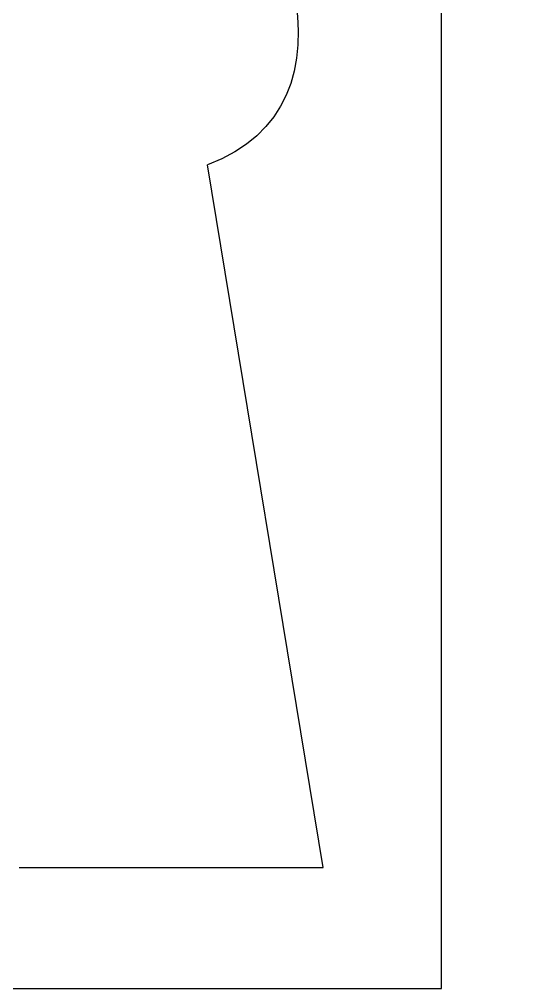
# Model space of a CAD drawing. Header units: millimetres. Extents: x -1200100 to -1199960, y -800082 to -800000.
# Drawn here: x -1200046.356 to -1200044.27, y -800029 to -800025 of the extents above; entities that cross this region are included whole.
import ezdxf

# ---------------------------------------------------------------- set-up
doc = ezdxf.new("R2010")
doc.units = ezdxf.units.MM
doc.header["$LTSCALE"] = 0.05
doc.layers.add('Drawing Contents', color=9, linetype='Continuous')
doc.layers.add('In Question', color=7, linetype='Continuous')

msp = doc.modelspace()

# ---------------------------------------------------------------- linework, layer by layer
at = {"layer": 'Drawing Contents'}
msp.add_lwpolyline([(-1200052.6133, -800029), (-1200044.6133, -800029), (-1200044.6133, -800021), (-1200052.6133, -800021)], close=True, dxfattribs=at)
at = {"layer": 'In Question', "color": 1}
msp.add_lwpolyline([(-1200046.3565, -800028.5), (-1200046.3558, -800028.5), (-1200046.3551, -800028.5), (-1200046.3544, -800028.5), (-1200046.3537, -800028.5), (-1200046.353, -800028.5), (-1200046.3523, -800028.5), (-1200046.3516, -800028.5), (-1200046.3509, -800028.5), (-1200046.3502, -800028.5), (-1200046.3495, -800028.5), (-1200046.3488, -800028.5), (-1200046.3481, -800028.5), (-1200046.3474, -800028.5), (-1200046.3467, -800028.5), (-1200046.346, -800028.5), (-1200046.3453, -800028.5), (-1200046.3446, -800028.5), (-1200046.3439, -800028.5), (-1200046.3432, -800028.5), (-1200046.3425, -800028.5), (-1200046.3418, -800028.5), (-1200046.3411, -800028.5), (-1200046.3404, -800028.5), (-1200046.3397, -800028.5), (-1200046.339, -800028.5), (-1200046.3383, -800028.5), (-1200046.3376, -800028.5), (-1200046.3369, -800028.5), (-1200046.3362, -800028.5), (-1200046.3355, -800028.5), (-1200046.3348, -800028.5), (-1200046.3341, -800028.5), (-1200046.3334, -800028.5), (-1200046.3327, -800028.5), (-1200046.332, -800028.5), (-1200046.3313, -800028.5), (-1200046.3306, -800028.5), (-1200046.3299, -800028.5), (-1200046.3292, -800028.5), (-1200046.3285, -800028.5), (-1200046.3278, -800028.5), (-1200046.3271, -800028.5), (-1200046.3264, -800028.5), (-1200046.3257, -800028.5), (-1200046.325, -800028.5), (-1200046.3243, -800028.5), (-1200046.3236, -800028.5), (-1200046.3229, -800028.5), (-1200046.3222, -800028.5), (-1200046.3215, -800028.5), (-1200046.3208, -800028.5), (-1200046.3201, -800028.5), (-1200046.3194, -800028.5), (-1200046.3187, -800028.5), (-1200046.318, -800028.5), (-1200046.3173, -800028.5), (-1200046.3166, -800028.5), (-1200046.3159, -800028.5), (-1200046.3152, -800028.5), (-1200046.3145, -800028.5), (-1200046.3138, -800028.5), (-1200046.3131, -800028.5), (-1200046.3124, -800028.5), (-1200046.3117, -800028.5), (-1200046.311, -800028.5), (-1200046.3103, -800028.5), (-1200046.3096, -800028.5), (-1200046.3089, -800028.5), (-1200046.3082, -800028.5), (-1200046.3075, -800028.5), (-1200046.3068, -800028.5), (-1200046.3061, -800028.5), (-1200046.3054, -800028.5), (-1200046.3047, -800028.5), (-1200046.304, -800028.5), (-1200046.3033, -800028.5), (-1200046.3026, -800028.5), (-1200046.3019, -800028.5), (-1200046.3012, -800028.5), (-1200046.3005, -800028.5), (-1200046.2998, -800028.5), (-1200046.2991, -800028.5), (-1200046.2984, -800028.5), (-1200046.2977, -800028.5), (-1200046.297, -800028.5), (-1200046.2963, -800028.5), (-1200046.2956, -800028.5), (-1200046.2949, -800028.5), (-1200046.2942, -800028.5), (-1200046.2935, -800028.5), (-1200046.2928, -800028.5), (-1200046.2921, -800028.5), (-1200046.2914, -800028.5), (-1200046.2907, -800028.5), (-1200046.29, -800028.5), (-1200046.2893, -800028.5), (-1200046.2886, -800028.5), (-1200046.2879, -800028.5), (-1200046.2872, -800028.5), (-1200046.2865, -800028.5), (-1200046.2858, -800028.5), (-1200046.2851, -800028.5), (-1200046.2844, -800028.5), (-1200046.2837, -800028.5), (-1200046.283, -800028.5), (-1200046.2823, -800028.5), (-1200046.2816, -800028.5), (-1200046.2809, -800028.5), (-1200046.2802, -800028.5), (-1200046.2795, -800028.5), (-1200046.2788, -800028.5), (-1200046.2781, -800028.5), (-1200046.2774, -800028.5), (-1200046.2767, -800028.5), (-1200046.276, -800028.5), (-1200046.2753, -800028.5), (-1200046.2746, -800028.5), (-1200046.2739, -800028.5), (-1200046.2732, -800028.5), (-1200046.2725, -800028.5), (-1200046.2718, -800028.5), (-1200046.2711, -800028.5), (-1200046.2704, -800028.5), (-1200046.2697, -800028.5), (-1200046.269, -800028.5), (-1200046.2683, -800028.5), (-1200046.2676, -800028.5), (-1200046.2669, -800028.5), (-1200046.2662, -800028.5), (-1200046.2655, -800028.5), (-1200046.2648, -800028.5), (-1200046.2641, -800028.5), (-1200046.2634, -800028.5), (-1200046.2627, -800028.5), (-1200046.262, -800028.5), (-1200046.2613, -800028.5), (-1200046.2606, -800028.5), (-1200046.2599, -800028.5), (-1200046.2592, -800028.5), (-1200046.2585, -800028.5), (-1200046.2578, -800028.5), (-1200046.2571, -800028.5), (-1200046.2564, -800028.5), (-1200046.2557, -800028.5), (-1200046.255, -800028.5), (-1200046.2543, -800028.5), (-1200046.2536, -800028.5), (-1200046.2529, -800028.5), (-1200046.2522, -800028.5), (-1200046.2515, -800028.5), (-1200046.2508, -800028.5), (-1200046.2501, -800028.5), (-1200046.2494, -800028.5), (-1200046.2487, -800028.5), (-1200046.248, -800028.5), (-1200046.2473, -800028.5), (-1200046.2466, -800028.5), (-1200046.2459, -800028.5), (-1200046.2452, -800028.5), (-1200046.2445, -800028.5), (-1200046.2438, -800028.5), (-1200046.2431, -800028.5), (-1200046.2424, -800028.5), (-1200046.2417, -800028.5), (-1200046.241, -800028.5), (-1200046.2403, -800028.5), (-1200046.2396, -800028.5), (-1200046.2389, -800028.5), (-1200046.2382, -800028.5), (-1200046.2375, -800028.5), (-1200046.2368, -800028.5), (-1200046.2361, -800028.5), (-1200046.2354, -800028.5), (-1200046.2347, -800028.5), (-1200046.234, -800028.5), (-1200046.2333, -800028.5), (-1200046.2326, -800028.5), (-1200046.2319, -800028.5), (-1200046.2312, -800028.5), (-1200046.2305, -800028.5), (-1200046.2298, -800028.5), (-1200046.2291, -800028.5), (-1200046.2284, -800028.5), (-1200046.2277, -800028.5), (-1200046.227, -800028.5), (-1200046.2263, -800028.5), (-1200046.2256, -800028.5), (-1200046.2249, -800028.5), (-1200046.2242, -800028.5), (-1200046.2235, -800028.5), (-1200046.2228, -800028.5), (-1200046.2221, -800028.5), (-1200046.2214, -800028.5), (-1200046.2207, -800028.5), (-1200046.22, -800028.5), (-1200046.2193, -800028.5), (-1200046.2186, -800028.5), (-1200046.2179, -800028.5), (-1200046.2172, -800028.5), (-1200046.2165, -800028.5), (-1200046.2158, -800028.5), (-1200046.2151, -800028.5), (-1200046.2144, -800028.5), (-1200046.2137, -800028.5), (-1200046.213, -800028.5), (-1200046.2123, -800028.5), (-1200046.2116, -800028.5), (-1200046.2109, -800028.5), (-1200046.2102, -800028.5), (-1200046.2095, -800028.5), (-1200046.2088, -800028.5), (-1200046.2081, -800028.5), (-1200046.2074, -800028.5), (-1200046.2067, -800028.5), (-1200046.206, -800028.5), (-1200046.2053, -800028.5), (-1200046.2046, -800028.5), (-1200046.2039, -800028.5), (-1200046.2032, -800028.5), (-1200046.2025, -800028.5), (-1200046.2018, -800028.5), (-1200046.2011, -800028.5), (-1200046.2004, -800028.5), (-1200046.1997, -800028.5), (-1200046.199, -800028.5), (-1200046.1983, -800028.5), (-1200046.1976, -800028.5), (-1200046.1969, -800028.5), (-1200046.1962, -800028.5), (-1200046.1955, -800028.5), (-1200046.1948, -800028.5), (-1200046.1941, -800028.5), (-1200046.1934, -800028.5), (-1200046.1927, -800028.5), (-1200046.192, -800028.5), (-1200046.1913, -800028.5), (-1200046.1906, -800028.5), (-1200046.1899, -800028.5), (-1200046.1892, -800028.5), (-1200046.1885, -800028.5), (-1200046.1878, -800028.5), (-1200046.1871, -800028.5), (-1200046.1864, -800028.5), (-1200046.1857, -800028.5), (-1200046.185, -800028.5), (-1200046.1843, -800028.5), (-1200046.1836, -800028.5), (-1200046.1829, -800028.5), (-1200046.1822, -800028.5), (-1200046.1815, -800028.5), (-1200046.1808, -800028.5), (-1200046.1801, -800028.5), (-1200046.1794, -800028.5), (-1200046.1787, -800028.5), (-1200046.178, -800028.5), (-1200046.1773, -800028.5), (-1200046.1766, -800028.5), (-1200046.1759, -800028.5), (-1200046.1752, -800028.5), (-1200046.1745, -800028.5), (-1200046.1738, -800028.5), (-1200046.1731, -800028.5), (-1200046.1724, -800028.5), (-1200046.1717, -800028.5), (-1200046.171, -800028.5), (-1200046.1703, -800028.5), (-1200046.1696, -800028.5), (-1200046.1689, -800028.5), (-1200046.1682, -800028.5), (-1200046.1675, -800028.5), (-1200046.1668, -800028.5), (-1200046.1661, -800028.5), (-1200046.1654, -800028.5), (-1200046.1647, -800028.5), (-1200046.164, -800028.5), (-1200046.1633, -800028.5), (-1200046.1626, -800028.5), (-1200046.1619, -800028.5), (-1200046.1612, -800028.5), (-1200046.1605, -800028.5), (-1200046.1598, -800028.5), (-1200046.1591, -800028.5), (-1200046.1584, -800028.5), (-1200046.1577, -800028.5), (-1200046.157, -800028.5), (-1200046.1563, -800028.5), (-1200046.1556, -800028.5), (-1200046.1549, -800028.5), (-1200046.1542, -800028.5), (-1200046.1535, -800028.5), (-1200046.1528, -800028.5), (-1200046.1521, -800028.5), (-1200046.1514, -800028.5), (-1200046.1507, -800028.5), (-1200046.15, -800028.5), (-1200046.1493, -800028.5), (-1200046.1486, -800028.5), (-1200046.1479, -800028.5), (-1200046.1472, -800028.5), (-1200046.1465, -800028.5), (-1200046.1458, -800028.5), (-1200046.1451, -800028.5), (-1200046.1444, -800028.5), (-1200046.1437, -800028.5), (-1200046.143, -800028.5), (-1200046.1423, -800028.5), (-1200046.1416, -800028.5), (-1200046.1409, -800028.5), (-1200046.1402, -800028.5), (-1200046.1395, -800028.5), (-1200046.1388, -800028.5), (-1200046.1381, -800028.5), (-1200046.1374, -800028.5), (-1200046.1367, -800028.5), (-1200046.136, -800028.5), (-1200046.1353, -800028.5), (-1200046.1346, -800028.5), (-1200046.1339, -800028.5), (-1200046.1332, -800028.5), (-1200046.1325, -800028.5), (-1200046.1318, -800028.5), (-1200046.1311, -800028.5), (-1200046.1304, -800028.5), (-1200046.1297, -800028.5), (-1200046.129, -800028.5), (-1200046.1283, -800028.5), (-1200046.1276, -800028.5), (-1200046.1269, -800028.5), (-1200046.1262, -800028.5), (-1200046.1255, -800028.5), (-1200046.1248, -800028.5), (-1200046.1241, -800028.5), (-1200046.1234, -800028.5), (-1200046.1227, -800028.5), (-1200046.122, -800028.5), (-1200046.1213, -800028.5), (-1200046.1206, -800028.5), (-1200046.1199, -800028.5), (-1200046.1192, -800028.5), (-1200046.1185, -800028.5), (-1200046.1178, -800028.5), (-1200046.1171, -800028.5), (-1200046.1164, -800028.5), (-1200046.1157, -800028.5), (-1200046.115, -800028.5), (-1200046.1143, -800028.5), (-1200046.1136, -800028.5), (-1200046.1129, -800028.5), (-1200046.1122, -800028.5), (-1200046.1115, -800028.5), (-1200046.1108, -800028.5), (-1200046.1101, -800028.5), (-1200046.1094, -800028.5), (-1200046.1087, -800028.5), (-1200046.108, -800028.5), (-1200046.1073, -800028.5), (-1200046.1066, -800028.5), (-1200046.1059, -800028.5), (-1200046.1052, -800028.5), (-1200046.1045, -800028.5), (-1200046.1038, -800028.5), (-1200046.1031, -800028.5), (-1200046.1024, -800028.5), (-1200046.1017, -800028.5), (-1200046.101, -800028.5), (-1200046.1003, -800028.5), (-1200046.0996, -800028.5), (-1200046.0989, -800028.5), (-1200046.0982, -800028.5), (-1200046.0975, -800028.5), (-1200046.0968, -800028.5), (-1200046.0961, -800028.5), (-1200046.0954, -800028.5), (-1200046.0947, -800028.5), (-1200046.094, -800028.5), (-1200046.0933, -800028.5), (-1200046.0926, -800028.5), (-1200046.0919, -800028.5), (-1200046.0912, -800028.5), (-1200046.0905, -800028.5), (-1200046.0898, -800028.5), (-1200046.0891, -800028.5), (-1200046.0884, -800028.5), (-1200046.0877, -800028.5), (-1200046.087, -800028.5), (-1200046.0863, -800028.5), (-1200046.0856, -800028.5), (-1200046.0849, -800028.5), (-1200046.0842, -800028.5), (-1200046.0835, -800028.5), (-1200046.0828, -800028.5), (-1200046.0821, -800028.5), (-1200046.0814, -800028.5), (-1200046.0807, -800028.5), (-1200046.08, -800028.5), (-1200046.0793, -800028.5), (-1200046.0786, -800028.5), (-1200046.0779, -800028.5), (-1200046.0772, -800028.5), (-1200046.0765, -800028.5), (-1200046.0758, -800028.5), (-1200046.0751, -800028.5), (-1200046.0744, -800028.5), (-1200046.0737, -800028.5), (-1200046.073, -800028.5), (-1200046.0723, -800028.5), (-1200046.0716, -800028.5), (-1200046.0709, -800028.5), (-1200046.0702, -800028.5), (-1200046.0695, -800028.5), (-1200046.0688, -800028.5), (-1200046.0681, -800028.5), (-1200046.0674, -800028.5), (-1200046.0667, -800028.5), (-1200046.066, -800028.5), (-1200046.0653, -800028.5), (-1200046.0646, -800028.5), (-1200046.0639, -800028.5), (-1200046.0632, -800028.5), (-1200046.0625, -800028.5), (-1200046.0618, -800028.5), (-1200046.0611, -800028.5), (-1200046.0604, -800028.5), (-1200046.0597, -800028.5), (-1200046.059, -800028.5), (-1200046.0583, -800028.5), (-1200046.0576, -800028.5), (-1200046.0569, -800028.5), (-1200046.0562, -800028.5), (-1200046.0555, -800028.5), (-1200046.0548, -800028.5), (-1200046.0541, -800028.5), (-1200046.0534, -800028.5), (-1200046.0527, -800028.5), (-1200046.052, -800028.5), (-1200046.0513, -800028.5), (-1200046.0506, -800028.5), (-1200046.0499, -800028.5), (-1200046.0492, -800028.5), (-1200046.0485, -800028.5), (-1200046.0478, -800028.5), (-1200046.0471, -800028.5), (-1200046.0464, -800028.5), (-1200046.0457, -800028.5), (-1200046.045, -800028.5), (-1200046.0443, -800028.5), (-1200046.0436, -800028.5), (-1200046.0429, -800028.5), (-1200046.0422, -800028.5), (-1200046.0415, -800028.5), (-1200046.0408, -800028.5), (-1200046.0401, -800028.5), (-1200046.0394, -800028.5), (-1200046.0387, -800028.5), (-1200046.038, -800028.5), (-1200046.0373, -800028.5), (-1200046.0366, -800028.5), (-1200046.0359, -800028.5), (-1200046.0352, -800028.5), (-1200046.0345, -800028.5), (-1200046.0338, -800028.5), (-1200046.0331, -800028.5), (-1200046.0324, -800028.5), (-1200046.0317, -800028.5), (-1200046.031, -800028.5), (-1200046.0303, -800028.5), (-1200046.0296, -800028.5), (-1200046.0289, -800028.5), (-1200046.0282, -800028.5), (-1200046.0275, -800028.5), (-1200046.0268, -800028.5), (-1200046.0261, -800028.5), (-1200046.0254, -800028.5), (-1200046.0247, -800028.5), (-1200046.024, -800028.5), (-1200046.0233, -800028.5), (-1200046.0226, -800028.5), (-1200046.0219, -800028.5), (-1200046.0212, -800028.5), (-1200046.0205, -800028.5), (-1200046.0198, -800028.5), (-1200046.0191, -800028.5), (-1200046.0184, -800028.5), (-1200046.0177, -800028.5), (-1200046.017, -800028.5), (-1200046.0163, -800028.5), (-1200046.0156, -800028.5), (-1200046.0149, -800028.5), (-1200046.0142, -800028.5), (-1200046.0135, -800028.5), (-1200046.0128, -800028.5), (-1200046.0121, -800028.5), (-1200046.0114, -800028.5), (-1200046.0107, -800028.5), (-1200046.01, -800028.5), (-1200046.0093, -800028.5), (-1200046.0086, -800028.5), (-1200046.0079, -800028.5), (-1200046.0072, -800028.5), (-1200046.0065, -800028.5), (-1200046.0058, -800028.5), (-1200046.0051, -800028.5), (-1200046.0044, -800028.5), (-1200046.0037, -800028.5), (-1200046.003, -800028.5), (-1200046.0023, -800028.5), (-1200046.0016, -800028.5), (-1200046.0009, -800028.5), (-1200046.0002, -800028.5), (-1200045.9995, -800028.5), (-1200045.9988, -800028.5), (-1200045.9981, -800028.5), (-1200045.9974, -800028.5), (-1200045.9967, -800028.5), (-1200045.996, -800028.5), (-1200045.9953, -800028.5), (-1200045.9946, -800028.5), (-1200045.9939, -800028.5), (-1200045.9932, -800028.5), (-1200045.9925, -800028.5), (-1200045.9918, -800028.5), (-1200045.9911, -800028.5), (-1200045.9904, -800028.5), (-1200045.9897, -800028.5), (-1200045.989, -800028.5), (-1200045.9883, -800028.5), (-1200045.9876, -800028.5), (-1200045.9869, -800028.5), (-1200045.9862, -800028.5), (-1200045.9855, -800028.5), (-1200045.9848, -800028.5), (-1200045.9841, -800028.5), (-1200045.9834, -800028.5), (-1200045.9827, -800028.5), (-1200045.982, -800028.5), (-1200045.9813, -800028.5), (-1200045.9806, -800028.5), (-1200045.9799, -800028.5), (-1200045.9792, -800028.5), (-1200045.9785, -800028.5), (-1200045.9778, -800028.5), (-1200045.9771, -800028.5), (-1200045.9764, -800028.5), (-1200045.9757, -800028.5), (-1200045.975, -800028.5), (-1200045.9743, -800028.5), (-1200045.9736, -800028.5), (-1200045.9729, -800028.5), (-1200045.9722, -800028.5), (-1200045.9715, -800028.5), (-1200045.9708, -800028.5), (-1200045.9701, -800028.5), (-1200045.9694, -800028.5), (-1200045.9687, -800028.5), (-1200045.968, -800028.5), (-1200045.9673, -800028.5), (-1200045.9666, -800028.5), (-1200045.9659, -800028.5), (-1200045.9652, -800028.5), (-1200045.9645, -800028.5), (-1200045.9638, -800028.5), (-1200045.9631, -800028.5), (-1200045.9624, -800028.5), (-1200045.9617, -800028.5), (-1200045.961, -800028.5), (-1200045.9603, -800028.5), (-1200045.9596, -800028.5), (-1200045.9589, -800028.5), (-1200045.9582, -800028.5), (-1200045.9575, -800028.5), (-1200045.9568, -800028.5), (-1200045.9561, -800028.5), (-1200045.9554, -800028.5), (-1200045.9547, -800028.5), (-1200045.954, -800028.5), (-1200045.9533, -800028.5), (-1200045.9526, -800028.5), (-1200045.9519, -800028.5), (-1200045.9512, -800028.5), (-1200045.9505, -800028.5), (-1200045.9498, -800028.5), (-1200045.9491, -800028.5), (-1200045.9484, -800028.5), (-1200045.9477, -800028.5), (-1200045.947, -800028.5), (-1200045.9463, -800028.5), (-1200045.9456, -800028.5), (-1200045.9449, -800028.5), (-1200045.9442, -800028.5), (-1200045.9435, -800028.5), (-1200045.9428, -800028.5), (-1200045.9421, -800028.5), (-1200045.9414, -800028.5), (-1200045.9407, -800028.5), (-1200045.94, -800028.5), (-1200045.9393, -800028.5), (-1200045.9386, -800028.5), (-1200045.9379, -800028.5), (-1200045.9372, -800028.5), (-1200045.9365, -800028.5), (-1200045.9358, -800028.5), (-1200045.9351, -800028.5), (-1200045.9344, -800028.5), (-1200045.9337, -800028.5), (-1200045.933, -800028.5), (-1200045.9323, -800028.5), (-1200045.9316, -800028.5), (-1200045.9309, -800028.5), (-1200045.9302, -800028.5), (-1200045.9295, -800028.5), (-1200045.9288, -800028.5), (-1200045.9281, -800028.5), (-1200045.9274, -800028.5), (-1200045.9267, -800028.5), (-1200045.926, -800028.5), (-1200045.9253, -800028.5), (-1200045.9246, -800028.5), (-1200045.9239, -800028.5), (-1200045.9232, -800028.5), (-1200045.9225, -800028.5), (-1200045.9218, -800028.5), (-1200045.9211, -800028.5), (-1200045.9204, -800028.5), (-1200045.9197, -800028.5), (-1200045.919, -800028.5), (-1200045.9183, -800028.5), (-1200045.9176, -800028.5), (-1200045.9169, -800028.5), (-1200045.9162, -800028.5), (-1200045.9155, -800028.5), (-1200045.9148, -800028.5), (-1200045.9141, -800028.5), (-1200045.9134, -800028.5), (-1200045.9127, -800028.5), (-1200045.912, -800028.5), (-1200045.9113, -800028.5), (-1200045.9106, -800028.5), (-1200045.9099, -800028.5), (-1200045.9092, -800028.5), (-1200045.9085, -800028.5), (-1200045.9078, -800028.5), (-1200045.9071, -800028.5), (-1200045.9064, -800028.5), (-1200045.9057, -800028.5), (-1200045.905, -800028.5), (-1200045.9043, -800028.5), (-1200045.9036, -800028.5), (-1200045.9029, -800028.5), (-1200045.9022, -800028.5), (-1200045.9015, -800028.5), (-1200045.9008, -800028.5), (-1200045.9001, -800028.5), (-1200045.8994, -800028.5), (-1200045.8987, -800028.5), (-1200045.898, -800028.5), (-1200045.8973, -800028.5), (-1200045.8966, -800028.5), (-1200045.8959, -800028.5), (-1200045.8952, -800028.5), (-1200045.8945, -800028.5), (-1200045.8938, -800028.5), (-1200045.8931, -800028.5), (-1200045.8924, -800028.5), (-1200045.8917, -800028.5), (-1200045.891, -800028.5), (-1200045.8903, -800028.5), (-1200045.8896, -800028.5), (-1200045.8889, -800028.5), (-1200045.8882, -800028.5), (-1200045.8875, -800028.5), (-1200045.8868, -800028.5), (-1200045.8861, -800028.5), (-1200045.8854, -800028.5), (-1200045.8847, -800028.5), (-1200045.884, -800028.5), (-1200045.8833, -800028.5), (-1200045.8826, -800028.5), (-1200045.8819, -800028.5), (-1200045.8812, -800028.5), (-1200045.8805, -800028.5), (-1200045.8798, -800028.5), (-1200045.8791, -800028.5), (-1200045.8784, -800028.5), (-1200045.8777, -800028.5), (-1200045.877, -800028.5), (-1200045.8763, -800028.5), (-1200045.8756, -800028.5), (-1200045.8749, -800028.5), (-1200045.8742, -800028.5), (-1200045.8735, -800028.5), (-1200045.8728, -800028.5), (-1200045.8721, -800028.5), (-1200045.8714, -800028.5), (-1200045.8707, -800028.5), (-1200045.87, -800028.5), (-1200045.8693, -800028.5), (-1200045.8686, -800028.5), (-1200045.8679, -800028.5), (-1200045.8672, -800028.5), (-1200045.8665, -800028.5), (-1200045.8658, -800028.5), (-1200045.8651, -800028.5), (-1200045.8644, -800028.5), (-1200045.8637, -800028.5), (-1200045.863, -800028.5), (-1200045.8623, -800028.5), (-1200045.8616, -800028.5), (-1200045.8609, -800028.5), (-1200045.8602, -800028.5), (-1200045.8595, -800028.5), (-1200045.8588, -800028.5), (-1200045.8581, -800028.5), (-1200045.8574, -800028.5), (-1200045.8567, -800028.5), (-1200045.856, -800028.5), (-1200045.8553, -800028.5), (-1200045.8546, -800028.5), (-1200045.8539, -800028.5), (-1200045.8532, -800028.5), (-1200045.8525, -800028.5), (-1200045.8518, -800028.5), (-1200045.8511, -800028.5), (-1200045.8504, -800028.5), (-1200045.8497, -800028.5), (-1200045.849, -800028.5), (-1200045.8483, -800028.5), (-1200045.8476, -800028.5), (-1200045.8469, -800028.5), (-1200045.8462, -800028.5), (-1200045.8455, -800028.5), (-1200045.8448, -800028.5), (-1200045.8441, -800028.5), (-1200045.8434, -800028.5), (-1200045.8427, -800028.5), (-1200045.842, -800028.5), (-1200045.8413, -800028.5), (-1200045.8406, -800028.5), (-1200045.8399, -800028.5), (-1200045.8392, -800028.5), (-1200045.8385, -800028.5), (-1200045.8378, -800028.5), (-1200045.8371, -800028.5), (-1200045.8364, -800028.5), (-1200045.8357, -800028.5), (-1200045.835, -800028.5), (-1200045.8343, -800028.5), (-1200045.8336, -800028.5), (-1200045.8329, -800028.5), (-1200045.8322, -800028.5), (-1200045.8315, -800028.5), (-1200045.8308, -800028.5), (-1200045.8301, -800028.5), (-1200045.8294, -800028.5), (-1200045.8287, -800028.5), (-1200045.828, -800028.5), (-1200045.8273, -800028.5), (-1200045.8266, -800028.5), (-1200045.8259, -800028.5), (-1200045.8252, -800028.5), (-1200045.8245, -800028.5), (-1200045.8238, -800028.5), (-1200045.8231, -800028.5), (-1200045.8224, -800028.5), (-1200045.8217, -800028.5), (-1200045.821, -800028.5), (-1200045.8203, -800028.5), (-1200045.8196, -800028.5), (-1200045.8189, -800028.5), (-1200045.8182, -800028.5), (-1200045.8175, -800028.5), (-1200045.8168, -800028.5), (-1200045.8161, -800028.5), (-1200045.8154, -800028.5), (-1200045.8147, -800028.5), (-1200045.814, -800028.5), (-1200045.8133, -800028.5), (-1200045.8126, -800028.5), (-1200045.8119, -800028.5), (-1200045.8112, -800028.5), (-1200045.8105, -800028.5), (-1200045.8098, -800028.5), (-1200045.8091, -800028.5), (-1200045.8084, -800028.5), (-1200045.8077, -800028.5), (-1200045.807, -800028.5), (-1200045.8063, -800028.5), (-1200045.8056, -800028.5), (-1200045.8049, -800028.5), (-1200045.8042, -800028.5), (-1200045.8035, -800028.5), (-1200045.8028, -800028.5), (-1200045.8021, -800028.5), (-1200045.8014, -800028.5), (-1200045.8007, -800028.5), (-1200045.8, -800028.5), (-1200045.7993, -800028.5), (-1200045.7986, -800028.5), (-1200045.7979, -800028.5), (-1200045.7972, -800028.5), (-1200045.7965, -800028.5), (-1200045.7958, -800028.5), (-1200045.7951, -800028.5), (-1200045.7944, -800028.5), (-1200045.7937, -800028.5), (-1200045.793, -800028.5), (-1200045.7923, -800028.5), (-1200045.7916, -800028.5), (-1200045.7909, -800028.5), (-1200045.7902, -800028.5), (-1200045.7895, -800028.5), (-1200045.7888, -800028.5), (-1200045.7881, -800028.5), (-1200045.7874, -800028.5), (-1200045.7867, -800028.5), (-1200045.786, -800028.5), (-1200045.7853, -800028.5), (-1200045.7846, -800028.5), (-1200045.7839, -800028.5), (-1200045.7832, -800028.5), (-1200045.7825, -800028.5), (-1200045.7818, -800028.5), (-1200045.7811, -800028.5), (-1200045.7804, -800028.5), (-1200045.7797, -800028.5), (-1200045.779, -800028.5), (-1200045.7783, -800028.5), (-1200045.7776, -800028.5), (-1200045.7769, -800028.5), (-1200045.7762, -800028.5), (-1200045.7755, -800028.5), (-1200045.7748, -800028.5), (-1200045.7741, -800028.5), (-1200045.7734, -800028.5), (-1200045.7727, -800028.5), (-1200045.772, -800028.5), (-1200045.7713, -800028.5), (-1200045.7706, -800028.5), (-1200045.7699, -800028.5), (-1200045.7692, -800028.5), (-1200045.7685, -800028.5), (-1200045.7678, -800028.5), (-1200045.7671, -800028.5), (-1200045.7664, -800028.5), (-1200045.7657, -800028.5), (-1200045.765, -800028.5), (-1200045.7643, -800028.5), (-1200045.7636, -800028.5), (-1200045.7629, -800028.5), (-1200045.7622, -800028.5), (-1200045.7615, -800028.5), (-1200045.7608, -800028.5), (-1200045.7601, -800028.5), (-1200045.7594, -800028.5), (-1200045.7587, -800028.5), (-1200045.758, -800028.5), (-1200045.7573, -800028.5), (-1200045.7566, -800028.5), (-1200045.7559, -800028.5), (-1200045.7552, -800028.5), (-1200045.7545, -800028.5), (-1200045.7538, -800028.5), (-1200045.7531, -800028.5), (-1200045.7524, -800028.5), (-1200045.7517, -800028.5), (-1200045.751, -800028.5), (-1200045.7503, -800028.5), (-1200045.7496, -800028.5), (-1200045.7489, -800028.5), (-1200045.7482, -800028.5), (-1200045.7475, -800028.5), (-1200045.7468, -800028.5), (-1200045.7461, -800028.5), (-1200045.7454, -800028.5), (-1200045.7447, -800028.5), (-1200045.744, -800028.5), (-1200045.7433, -800028.5), (-1200045.7426, -800028.5), (-1200045.7419, -800028.5), (-1200045.7412, -800028.5), (-1200045.7405, -800028.5), (-1200045.7398, -800028.5), (-1200045.7391, -800028.5), (-1200045.7384, -800028.5), (-1200045.7377, -800028.5), (-1200045.737, -800028.5), (-1200045.7363, -800028.5), (-1200045.7356, -800028.5), (-1200045.7349, -800028.5), (-1200045.7342, -800028.5), (-1200045.7335, -800028.5), (-1200045.7328, -800028.5), (-1200045.7321, -800028.5), (-1200045.7314, -800028.5), (-1200045.7307, -800028.5), (-1200045.73, -800028.5), (-1200045.7293, -800028.5), (-1200045.7286, -800028.5), (-1200045.7279, -800028.5), (-1200045.7272, -800028.5), (-1200045.7265, -800028.5), (-1200045.7258, -800028.5), (-1200045.7251, -800028.5), (-1200045.7244, -800028.5), (-1200045.7237, -800028.5), (-1200045.723, -800028.5), (-1200045.7223, -800028.5), (-1200045.7216, -800028.5), (-1200045.7209, -800028.5), (-1200045.7202, -800028.5), (-1200045.7195, -800028.5), (-1200045.7188, -800028.5), (-1200045.7181, -800028.5), (-1200045.7174, -800028.5), (-1200045.7167, -800028.5), (-1200045.716, -800028.5), (-1200045.7153, -800028.5), (-1200045.7146, -800028.5), (-1200045.7139, -800028.5), (-1200045.7132, -800028.5), (-1200045.7125, -800028.5), (-1200045.7118, -800028.5), (-1200045.7111, -800028.5), (-1200045.7104, -800028.5), (-1200045.7097, -800028.5), (-1200045.709, -800028.5), (-1200045.7083, -800028.5), (-1200045.7076, -800028.5), (-1200045.7069, -800028.5), (-1200045.7062, -800028.5), (-1200045.7055, -800028.5), (-1200045.7048, -800028.5), (-1200045.7041, -800028.5), (-1200045.7034, -800028.5), (-1200045.7027, -800028.5), (-1200045.702, -800028.5), (-1200045.7013, -800028.5), (-1200045.7006, -800028.5), (-1200045.6999, -800028.5), (-1200045.6992, -800028.5), (-1200045.6985, -800028.5), (-1200045.6978, -800028.5), (-1200045.6971, -800028.5), (-1200045.6964, -800028.5), (-1200045.6957, -800028.5), (-1200045.695, -800028.5), (-1200045.6943, -800028.5), (-1200045.6936, -800028.5), (-1200045.6929, -800028.5), (-1200045.6922, -800028.5), (-1200045.6915, -800028.5), (-1200045.6908, -800028.5), (-1200045.6901, -800028.5), (-1200045.6894, -800028.5), (-1200045.6887, -800028.5), (-1200045.688, -800028.5), (-1200045.6873, -800028.5), (-1200045.6866, -800028.5), (-1200045.6859, -800028.5), (-1200045.6852, -800028.5), (-1200045.6845, -800028.5), (-1200045.6838, -800028.5), (-1200045.6831, -800028.5), (-1200045.6824, -800028.5), (-1200045.6817, -800028.5), (-1200045.681, -800028.5), (-1200045.6803, -800028.5), (-1200045.6796, -800028.5), (-1200045.6789, -800028.5), (-1200045.6782, -800028.5), (-1200045.6775, -800028.5), (-1200045.6768, -800028.5), (-1200045.6761, -800028.5), (-1200045.6754, -800028.5), (-1200045.6747, -800028.5), (-1200045.674, -800028.5), (-1200045.6733, -800028.5), (-1200045.6726, -800028.5), (-1200045.6719, -800028.5), (-1200045.6712, -800028.5), (-1200045.6705, -800028.5), (-1200045.6698, -800028.5), (-1200045.6691, -800028.5), (-1200045.6684, -800028.5), (-1200045.6677, -800028.5), (-1200045.667, -800028.5), (-1200045.6663, -800028.5), (-1200045.6656, -800028.5), (-1200045.6649, -800028.5), (-1200045.6642, -800028.5), (-1200045.6635, -800028.5), (-1200045.6628, -800028.5), (-1200045.6621, -800028.5), (-1200045.6614, -800028.5), (-1200045.6607, -800028.5), (-1200045.66, -800028.5), (-1200045.6593, -800028.5), (-1200045.6586, -800028.5), (-1200045.6579, -800028.5), (-1200045.6572, -800028.5), (-1200045.6565, -800028.5), (-1200045.6558, -800028.5), (-1200045.6551, -800028.5), (-1200045.6544, -800028.5), (-1200045.6537, -800028.5), (-1200045.653, -800028.5), (-1200045.6523, -800028.5), (-1200045.6516, -800028.5), (-1200045.6509, -800028.5), (-1200045.6502, -800028.5), (-1200045.6495, -800028.5), (-1200045.6488, -800028.5), (-1200045.6481, -800028.5), (-1200045.6474, -800028.5), (-1200045.6467, -800028.5), (-1200045.646, -800028.5), (-1200045.6453, -800028.5), (-1200045.6446, -800028.5), (-1200045.6439, -800028.5), (-1200045.6432, -800028.5), (-1200045.6425, -800028.5), (-1200045.6418, -800028.5), (-1200045.6411, -800028.5), (-1200045.6404, -800028.5), (-1200045.6397, -800028.5), (-1200045.639, -800028.5), (-1200045.6383, -800028.5), (-1200045.6376, -800028.5), (-1200045.6369, -800028.5), (-1200045.6362, -800028.5), (-1200045.6355, -800028.5), (-1200045.6348, -800028.5), (-1200045.6341, -800028.5), (-1200045.6334, -800028.5), (-1200045.6327, -800028.5), (-1200045.632, -800028.5), (-1200045.6313, -800028.5), (-1200045.6306, -800028.5), (-1200045.6299, -800028.5), (-1200045.6292, -800028.5), (-1200045.6285, -800028.5), (-1200045.6278, -800028.5), (-1200045.6271, -800028.5), (-1200045.6264, -800028.5), (-1200045.6257, -800028.5), (-1200045.625, -800028.5), (-1200045.6243, -800028.5), (-1200045.6236, -800028.5), (-1200045.6229, -800028.5), (-1200045.6222, -800028.5), (-1200045.6215, -800028.5), (-1200045.6208, -800028.5), (-1200045.6201, -800028.5), (-1200045.6194, -800028.5), (-1200045.6187, -800028.5), (-1200045.618, -800028.5), (-1200045.6173, -800028.5), (-1200045.6166, -800028.5), (-1200045.6159, -800028.5), (-1200045.6152, -800028.5), (-1200045.6145, -800028.5), (-1200045.6138, -800028.5), (-1200045.6131, -800028.5), (-1200045.6124, -800028.5), (-1200045.6117, -800028.5), (-1200045.611, -800028.5), (-1200045.6103, -800028.5), (-1200045.6096, -800028.5), (-1200045.6089, -800028.5), (-1200045.6082, -800028.5), (-1200045.6075, -800028.5), (-1200045.6068, -800028.5), (-1200045.6061, -800028.5), (-1200045.6054, -800028.5), (-1200045.6047, -800028.5), (-1200045.604, -800028.5), (-1200045.6033, -800028.5), (-1200045.6026, -800028.5), (-1200045.6019, -800028.5), (-1200045.6012, -800028.5), (-1200045.6005, -800028.5), (-1200045.5998, -800028.5), (-1200045.5991, -800028.5), (-1200045.5984, -800028.5), (-1200045.5977, -800028.5), (-1200045.597, -800028.5), (-1200045.5963, -800028.5), (-1200045.5956, -800028.5), (-1200045.5949, -800028.5), (-1200045.5942, -800028.5), (-1200045.5935, -800028.5), (-1200045.5928, -800028.5), (-1200045.5921, -800028.5), (-1200045.5914, -800028.5), (-1200045.5907, -800028.5), (-1200045.59, -800028.5), (-1200045.5893, -800028.5), (-1200045.5886, -800028.5), (-1200045.5879, -800028.5), (-1200045.5872, -800028.5), (-1200045.5865, -800028.5), (-1200045.5858, -800028.5), (-1200045.5851, -800028.5), (-1200045.5844, -800028.5), (-1200045.5837, -800028.5), (-1200045.583, -800028.5), (-1200045.5823, -800028.5), (-1200045.5816, -800028.5), (-1200045.5809, -800028.5), (-1200045.5802, -800028.5), (-1200045.5795, -800028.5), (-1200045.5788, -800028.5), (-1200045.5781, -800028.5), (-1200045.5774, -800028.5), (-1200045.5767, -800028.5), (-1200045.576, -800028.5), (-1200045.5753, -800028.5), (-1200045.5746, -800028.5), (-1200045.5739, -800028.5), (-1200045.5732, -800028.5), (-1200045.5725, -800028.5), (-1200045.5718, -800028.5), (-1200045.5711, -800028.5), (-1200045.5704, -800028.5), (-1200045.5697, -800028.5), (-1200045.569, -800028.5), (-1200045.5683, -800028.5), (-1200045.5676, -800028.5), (-1200045.5669, -800028.5), (-1200045.5662, -800028.5), (-1200045.5655, -800028.5), (-1200045.5648, -800028.5), (-1200045.5641, -800028.5), (-1200045.5634, -800028.5), (-1200045.5627, -800028.5), (-1200045.562, -800028.5), (-1200045.5613, -800028.5), (-1200045.5606, -800028.5), (-1200045.5599, -800028.5), (-1200045.5592, -800028.5), (-1200045.5585, -800028.5), (-1200045.5578, -800028.5), (-1200045.5571, -800028.5), (-1200045.5564, -800028.5), (-1200045.5557, -800028.5), (-1200045.555, -800028.5), (-1200045.5543, -800028.5), (-1200045.5536, -800028.5), (-1200045.5529, -800028.5), (-1200045.5522, -800028.5), (-1200045.5515, -800028.5), (-1200045.5508, -800028.5), (-1200045.5501, -800028.5), (-1200045.5494, -800028.5), (-1200045.5487, -800028.5), (-1200045.548, -800028.5), (-1200045.5473, -800028.5), (-1200045.5466, -800028.5), (-1200045.5459, -800028.5), (-1200045.5452, -800028.5), (-1200045.5445, -800028.5), (-1200045.5438, -800028.5), (-1200045.5431, -800028.5), (-1200045.5424, -800028.5), (-1200045.5417, -800028.5), (-1200045.541, -800028.5), (-1200045.5403, -800028.5), (-1200045.5396, -800028.5), (-1200045.5389, -800028.5), (-1200045.5382, -800028.5), (-1200045.5375, -800028.5), (-1200045.5368, -800028.5), (-1200045.5361, -800028.5), (-1200045.5354, -800028.5), (-1200045.5347, -800028.5), (-1200045.534, -800028.5), (-1200045.5333, -800028.5), (-1200045.5326, -800028.5), (-1200045.5319, -800028.5), (-1200045.5312, -800028.5), (-1200045.5305, -800028.5), (-1200045.5298, -800028.5), (-1200045.5291, -800028.5), (-1200045.5284, -800028.5), (-1200045.5277, -800028.5), (-1200045.527, -800028.5), (-1200045.5263, -800028.5), (-1200045.5256, -800028.5), (-1200045.5249, -800028.5), (-1200045.5242, -800028.5), (-1200045.5235, -800028.5), (-1200045.5228, -800028.5), (-1200045.5221, -800028.5), (-1200045.5214, -800028.5), (-1200045.5207, -800028.5), (-1200045.52, -800028.5), (-1200045.5193, -800028.5), (-1200045.5186, -800028.5), (-1200045.5179, -800028.5), (-1200045.5172, -800028.5), (-1200045.5165, -800028.5), (-1200045.5158, -800028.5), (-1200045.5151, -800028.5), (-1200045.5144, -800028.5), (-1200045.5137, -800028.5), (-1200045.513, -800028.5), (-1200045.5123, -800028.5), (-1200045.5116, -800028.5), (-1200045.5109, -800028.5), (-1200045.5102, -800028.5), (-1200045.5095, -800028.5), (-1200045.5088, -800028.5), (-1200045.5081, -800028.5), (-1200045.5074, -800028.5), (-1200045.5067, -800028.5), (-1200045.506, -800028.5), (-1200045.5053, -800028.5), (-1200045.5046, -800028.5), (-1200045.5039, -800028.5), (-1200045.5032, -800028.5), (-1200045.5025, -800028.5), (-1200045.5018, -800028.5), (-1200045.5011, -800028.5), (-1200045.5004, -800028.5), (-1200045.4997, -800028.5), (-1200045.499, -800028.5), (-1200045.4983, -800028.5), (-1200045.4976, -800028.5), (-1200045.4969, -800028.5), (-1200045.4962, -800028.5), (-1200045.4955, -800028.5), (-1200045.4948, -800028.5), (-1200045.4941, -800028.5), (-1200045.4934, -800028.5), (-1200045.4927, -800028.5), (-1200045.492, -800028.5), (-1200045.4913, -800028.5), (-1200045.4906, -800028.5), (-1200045.4899, -800028.5), (-1200045.4892, -800028.5), (-1200045.4885, -800028.5), (-1200045.4878, -800028.5), (-1200045.4871, -800028.5), (-1200045.4864, -800028.5), (-1200045.4857, -800028.5), (-1200045.485, -800028.5), (-1200045.4843, -800028.5), (-1200045.4836, -800028.5), (-1200045.4829, -800028.5), (-1200045.4822, -800028.5), (-1200045.4815, -800028.5), (-1200045.4808, -800028.5), (-1200045.4801, -800028.5), (-1200045.4794, -800028.5), (-1200045.4787, -800028.5), (-1200045.478, -800028.5), (-1200045.4773, -800028.5), (-1200045.4766, -800028.5), (-1200045.4759, -800028.5), (-1200045.4752, -800028.5), (-1200045.4745, -800028.5), (-1200045.4738, -800028.5), (-1200045.4731, -800028.5), (-1200045.4724, -800028.5), (-1200045.4717, -800028.5), (-1200045.471, -800028.5), (-1200045.4703, -800028.5), (-1200045.4696, -800028.5), (-1200045.4689, -800028.5), (-1200045.4682, -800028.5), (-1200045.4675, -800028.5), (-1200045.4668, -800028.5), (-1200045.4661, -800028.5), (-1200045.4654, -800028.5), (-1200045.4647, -800028.5), (-1200045.464, -800028.5), (-1200045.4633, -800028.5), (-1200045.4626, -800028.5), (-1200045.4619, -800028.5), (-1200045.4612, -800028.5), (-1200045.4605, -800028.5), (-1200045.4598, -800028.5), (-1200045.4591, -800028.5), (-1200045.4584, -800028.5), (-1200045.4577, -800028.5), (-1200045.457, -800028.5), (-1200045.4563, -800028.5), (-1200045.4556, -800028.5), (-1200045.4549, -800028.5), (-1200045.4542, -800028.5), (-1200045.4535, -800028.5), (-1200045.4528, -800028.5), (-1200045.4521, -800028.5), (-1200045.4514, -800028.5), (-1200045.4507, -800028.5), (-1200045.45, -800028.5), (-1200045.4493, -800028.5), (-1200045.4486, -800028.5), (-1200045.4479, -800028.5), (-1200045.4472, -800028.5), (-1200045.4465, -800028.5), (-1200045.4458, -800028.5), (-1200045.4451, -800028.5), (-1200045.4444, -800028.5), (-1200045.4437, -800028.5), (-1200045.443, -800028.5), (-1200045.4423, -800028.5), (-1200045.4416, -800028.5), (-1200045.4409, -800028.5), (-1200045.4402, -800028.5), (-1200045.4395, -800028.5), (-1200045.4388, -800028.5), (-1200045.4381, -800028.5), (-1200045.4374, -800028.5), (-1200045.4367, -800028.5), (-1200045.436, -800028.5), (-1200045.4353, -800028.5), (-1200045.4346, -800028.5), (-1200045.4339, -800028.5), (-1200045.4332, -800028.5), (-1200045.4325, -800028.5), (-1200045.4318, -800028.5), (-1200045.4311, -800028.5), (-1200045.4304, -800028.5), (-1200045.4297, -800028.5), (-1200045.429, -800028.5), (-1200045.4283, -800028.5), (-1200045.4276, -800028.5), (-1200045.4269, -800028.5), (-1200045.4262, -800028.5), (-1200045.4255, -800028.5), (-1200045.4248, -800028.5), (-1200045.4241, -800028.5), (-1200045.4234, -800028.5), (-1200045.4227, -800028.5), (-1200045.422, -800028.5), (-1200045.4213, -800028.5), (-1200045.4206, -800028.5), (-1200045.4199, -800028.5), (-1200045.4192, -800028.5), (-1200045.4185, -800028.5), (-1200045.4178, -800028.5), (-1200045.4171, -800028.5), (-1200045.4164, -800028.5), (-1200045.4157, -800028.5), (-1200045.415, -800028.5), (-1200045.4143, -800028.5), (-1200045.4136, -800028.5), (-1200045.4129, -800028.5), (-1200045.4122, -800028.5), (-1200045.4115, -800028.5), (-1200045.4108, -800028.5), (-1200045.4101, -800028.5), (-1200045.4094, -800028.5), (-1200045.4087, -800028.5), (-1200045.408, -800028.5), (-1200045.4073, -800028.5), (-1200045.4066, -800028.5), (-1200045.4059, -800028.5), (-1200045.4052, -800028.5), (-1200045.4045, -800028.5), (-1200045.4038, -800028.5), (-1200045.4031, -800028.5), (-1200045.4024, -800028.5), (-1200045.4017, -800028.5), (-1200045.401, -800028.5), (-1200045.4003, -800028.5), (-1200045.3996, -800028.5), (-1200045.3989, -800028.5), (-1200045.3982, -800028.5), (-1200045.3975, -800028.5), (-1200045.3968, -800028.5), (-1200045.3961, -800028.5), (-1200045.3954, -800028.5), (-1200045.3947, -800028.5), (-1200045.394, -800028.5), (-1200045.3933, -800028.5), (-1200045.3926, -800028.5), (-1200045.3919, -800028.5), (-1200045.3912, -800028.5), (-1200045.3905, -800028.5), (-1200045.3898, -800028.5), (-1200045.3891, -800028.5), (-1200045.3884, -800028.5), (-1200045.3877, -800028.5), (-1200045.387, -800028.5), (-1200045.3863, -800028.5), (-1200045.3856, -800028.5), (-1200045.3849, -800028.5), (-1200045.3842, -800028.5), (-1200045.3835, -800028.5), (-1200045.3828, -800028.5), (-1200045.3821, -800028.5), (-1200045.3814, -800028.5), (-1200045.3807, -800028.5), (-1200045.38, -800028.5), (-1200045.3793, -800028.5), (-1200045.3786, -800028.5), (-1200045.3779, -800028.5), (-1200045.3772, -800028.5), (-1200045.3765, -800028.5), (-1200045.3758, -800028.5), (-1200045.3751, -800028.5), (-1200045.3744, -800028.5), (-1200045.3737, -800028.5), (-1200045.373, -800028.5), (-1200045.3723, -800028.5), (-1200045.3716, -800028.5), (-1200045.3709, -800028.5), (-1200045.3702, -800028.5), (-1200045.3695, -800028.5), (-1200045.3688, -800028.5), (-1200045.3681, -800028.5), (-1200045.3674, -800028.5), (-1200045.3667, -800028.5), (-1200045.366, -800028.5), (-1200045.3653, -800028.5), (-1200045.3646, -800028.5), (-1200045.3639, -800028.5), (-1200045.3632, -800028.5), (-1200045.3625, -800028.5), (-1200045.3618, -800028.5), (-1200045.3611, -800028.5), (-1200045.3604, -800028.5), (-1200045.3597, -800028.5), (-1200045.359, -800028.5), (-1200045.3583, -800028.5), (-1200045.3576, -800028.5), (-1200045.3569, -800028.5), (-1200045.3562, -800028.5), (-1200045.3555, -800028.5), (-1200045.3548, -800028.5), (-1200045.3541, -800028.5), (-1200045.3534, -800028.5), (-1200045.3527, -800028.5), (-1200045.352, -800028.5), (-1200045.3513, -800028.5), (-1200045.3506, -800028.5), (-1200045.3499, -800028.5), (-1200045.3492, -800028.5), (-1200045.3485, -800028.5), (-1200045.3478, -800028.5), (-1200045.3471, -800028.5), (-1200045.3464, -800028.5), (-1200045.3457, -800028.5), (-1200045.345, -800028.5), (-1200045.3443, -800028.5), (-1200045.3436, -800028.5), (-1200045.3429, -800028.5), (-1200045.3422, -800028.5), (-1200045.3415, -800028.5), (-1200045.3408, -800028.5), (-1200045.3401, -800028.5), (-1200045.3394, -800028.5), (-1200045.3387, -800028.5), (-1200045.338, -800028.5), (-1200045.3373, -800028.5), (-1200045.3366, -800028.5), (-1200045.3359, -800028.5), (-1200045.3352, -800028.5), (-1200045.3345, -800028.5), (-1200045.3338, -800028.5), (-1200045.3331, -800028.5), (-1200045.3324, -800028.5), (-1200045.3317, -800028.5), (-1200045.331, -800028.5), (-1200045.3303, -800028.5), (-1200045.3296, -800028.5), (-1200045.3289, -800028.5), (-1200045.3282, -800028.5), (-1200045.3275, -800028.5), (-1200045.3268, -800028.5), (-1200045.3261, -800028.5), (-1200045.3254, -800028.5), (-1200045.3247, -800028.5), (-1200045.324, -800028.5), (-1200045.3233, -800028.5), (-1200045.3226, -800028.5), (-1200045.3219, -800028.5), (-1200045.3212, -800028.5), (-1200045.3205, -800028.5), (-1200045.3198, -800028.5), (-1200045.3191, -800028.5), (-1200045.3184, -800028.5), (-1200045.3177, -800028.5), (-1200045.317, -800028.5), (-1200045.3163, -800028.5), (-1200045.3156, -800028.5), (-1200045.3149, -800028.5), (-1200045.3142, -800028.5), (-1200045.3135, -800028.5), (-1200045.3128, -800028.5), (-1200045.3121, -800028.5), (-1200045.3114, -800028.5), (-1200045.3107, -800028.5), (-1200045.31, -800028.5), (-1200045.3093, -800028.5), (-1200045.3086, -800028.5), (-1200045.3079, -800028.5), (-1200045.3072, -800028.5), (-1200045.3065, -800028.5), (-1200045.3058, -800028.5), (-1200045.3051, -800028.5), (-1200045.3044, -800028.5), (-1200045.3037, -800028.5), (-1200045.303, -800028.5), (-1200045.3023, -800028.5), (-1200045.3016, -800028.5), (-1200045.3009, -800028.5), (-1200045.3002, -800028.5), (-1200045.2995, -800028.5), (-1200045.2988, -800028.5), (-1200045.2981, -800028.5), (-1200045.2974, -800028.5), (-1200045.2967, -800028.5), (-1200045.296, -800028.5), (-1200045.2953, -800028.5), (-1200045.2946, -800028.5), (-1200045.2939, -800028.5), (-1200045.2932, -800028.5), (-1200045.2925, -800028.5), (-1200045.2918, -800028.5), (-1200045.2911, -800028.5), (-1200045.2904, -800028.5), (-1200045.2897, -800028.5), (-1200045.289, -800028.5), (-1200045.2883, -800028.5), (-1200045.2876, -800028.5), (-1200045.2869, -800028.5), (-1200045.2862, -800028.5), (-1200045.2855, -800028.5), (-1200045.2848, -800028.5), (-1200045.2841, -800028.5), (-1200045.2834, -800028.5), (-1200045.2827, -800028.5), (-1200045.282, -800028.5), (-1200045.2813, -800028.5), (-1200045.2806, -800028.5), (-1200045.2799, -800028.5), (-1200045.2792, -800028.5), (-1200045.2785, -800028.5), (-1200045.2778, -800028.5), (-1200045.2771, -800028.5), (-1200045.2764, -800028.5), (-1200045.2757, -800028.5), (-1200045.275, -800028.5), (-1200045.2743, -800028.5), (-1200045.2736, -800028.5), (-1200045.2729, -800028.5), (-1200045.2722, -800028.5), (-1200045.2715, -800028.5), (-1200045.2708, -800028.5), (-1200045.2701, -800028.5), (-1200045.2694, -800028.5), (-1200045.2687, -800028.5), (-1200045.268, -800028.5), (-1200045.2673, -800028.5), (-1200045.2666, -800028.5), (-1200045.2659, -800028.5), (-1200045.2652, -800028.5), (-1200045.2645, -800028.5), (-1200045.2638, -800028.5), (-1200045.2631, -800028.5), (-1200045.2624, -800028.5), (-1200045.2617, -800028.5), (-1200045.261, -800028.5), (-1200045.2603, -800028.5), (-1200045.2596, -800028.5), (-1200045.2589, -800028.5), (-1200045.2582, -800028.5), (-1200045.2575, -800028.5), (-1200045.2568, -800028.5), (-1200045.2561, -800028.5), (-1200045.2554, -800028.5), (-1200045.2547, -800028.5), (-1200045.254, -800028.5), (-1200045.2533, -800028.5), (-1200045.2526, -800028.5), (-1200045.2519, -800028.5), (-1200045.2512, -800028.5), (-1200045.2505, -800028.5), (-1200045.2498, -800028.5), (-1200045.2491, -800028.5), (-1200045.2484, -800028.5), (-1200045.2477, -800028.5), (-1200045.247, -800028.5), (-1200045.2463, -800028.5), (-1200045.2456, -800028.5), (-1200045.2449, -800028.5), (-1200045.2442, -800028.5), (-1200045.2435, -800028.5), (-1200045.2428, -800028.5), (-1200045.2421, -800028.5), (-1200045.2414, -800028.5), (-1200045.2407, -800028.5), (-1200045.24, -800028.5), (-1200045.2393, -800028.5), (-1200045.2386, -800028.5), (-1200045.2379, -800028.5), (-1200045.2372, -800028.5), (-1200045.2365, -800028.5), (-1200045.2358, -800028.5), (-1200045.2351, -800028.5), (-1200045.2344, -800028.5), (-1200045.2337, -800028.5), (-1200045.233, -800028.5), (-1200045.2323, -800028.5), (-1200045.2316, -800028.5), (-1200045.2309, -800028.5), (-1200045.2302, -800028.5), (-1200045.2295, -800028.5), (-1200045.2288, -800028.5), (-1200045.2281, -800028.5), (-1200045.2274, -800028.5), (-1200045.2267, -800028.5), (-1200045.226, -800028.5), (-1200045.2253, -800028.5), (-1200045.2246, -800028.5), (-1200045.2239, -800028.5), (-1200045.2232, -800028.5), (-1200045.2225, -800028.5), (-1200045.2218, -800028.5), (-1200045.2211, -800028.5), (-1200045.2204, -800028.5), (-1200045.2197, -800028.5), (-1200045.219, -800028.5), (-1200045.2183, -800028.5), (-1200045.2176, -800028.5), (-1200045.2169, -800028.5), (-1200045.2162, -800028.5), (-1200045.2155, -800028.5), (-1200045.2148, -800028.5), (-1200045.2141, -800028.5), (-1200045.2134, -800028.5), (-1200045.2127, -800028.5), (-1200045.212, -800028.5), (-1200045.2113, -800028.5), (-1200045.2106, -800028.5), (-1200045.2099, -800028.5), (-1200045.2092, -800028.5), (-1200045.2085, -800028.5), (-1200045.2078, -800028.5), (-1200045.2071, -800028.5), (-1200045.2064, -800028.5), (-1200045.2057, -800028.5), (-1200045.205, -800028.5), (-1200045.2043, -800028.5), (-1200045.2036, -800028.5), (-1200045.2029, -800028.5), (-1200045.2022, -800028.5), (-1200045.2015, -800028.5), (-1200045.2008, -800028.5), (-1200045.2001, -800028.5), (-1200045.1994, -800028.5), (-1200045.1987, -800028.5), (-1200045.198, -800028.5), (-1200045.1973, -800028.5), (-1200045.1966, -800028.5), (-1200045.1959, -800028.5), (-1200045.1952, -800028.5), (-1200045.1945, -800028.5), (-1200045.1938, -800028.5), (-1200045.1931, -800028.5), (-1200045.1924, -800028.5), (-1200045.1917, -800028.5), (-1200045.191, -800028.5), (-1200045.1903, -800028.5), (-1200045.1896, -800028.5), (-1200045.1889, -800028.5), (-1200045.1882, -800028.5), (-1200045.1875, -800028.5), (-1200045.1868, -800028.5), (-1200045.1861, -800028.5), (-1200045.1854, -800028.5), (-1200045.1847, -800028.5), (-1200045.184, -800028.5), (-1200045.1833, -800028.5), (-1200045.1826, -800028.5), (-1200045.1819, -800028.5), (-1200045.1812, -800028.5), (-1200045.1805, -800028.5), (-1200045.1798, -800028.5), (-1200045.1791, -800028.5), (-1200045.1784, -800028.5), (-1200045.1777, -800028.5), (-1200045.177, -800028.5), (-1200045.1763, -800028.5), (-1200045.1756, -800028.5), (-1200045.1749, -800028.5), (-1200045.1742, -800028.5), (-1200045.1735, -800028.5), (-1200045.1728, -800028.5), (-1200045.1721, -800028.5), (-1200045.1714, -800028.5), (-1200045.1707, -800028.5), (-1200045.17, -800028.5), (-1200045.1693, -800028.5), (-1200045.1686, -800028.5), (-1200045.1679, -800028.5), (-1200045.1672, -800028.5), (-1200045.1665, -800028.5), (-1200045.1658, -800028.5), (-1200045.1651, -800028.5), (-1200045.1644, -800028.5), (-1200045.1637, -800028.5), (-1200045.163, -800028.5), (-1200045.1623, -800028.5), (-1200045.1616, -800028.5), (-1200045.1609, -800028.5), (-1200045.1602, -800028.5), (-1200045.1595, -800028.5), (-1200045.1588, -800028.5), (-1200045.1581, -800028.5), (-1200045.1574, -800028.5), (-1200045.1567, -800028.5), (-1200045.156, -800028.5), (-1200045.1553, -800028.5), (-1200045.1546, -800028.5), (-1200045.1539, -800028.5), (-1200045.1532, -800028.5), (-1200045.1525, -800028.5), (-1200045.1518, -800028.5), (-1200045.1511, -800028.5), (-1200045.1504, -800028.5), (-1200045.1497, -800028.5), (-1200045.149, -800028.5), (-1200045.1483, -800028.5), (-1200045.1476, -800028.5), (-1200045.1469, -800028.5), (-1200045.1462, -800028.5), (-1200045.1455, -800028.5), (-1200045.1448, -800028.5), (-1200045.1441, -800028.5), (-1200045.1434, -800028.5), (-1200045.1427, -800028.5), (-1200045.142, -800028.5), (-1200045.1413, -800028.5), (-1200045.1406, -800028.5), (-1200045.1399, -800028.5), (-1200045.1392, -800028.5), (-1200045.1385, -800028.5), (-1200045.1378, -800028.5), (-1200045.1371, -800028.5), (-1200045.1364, -800028.5), (-1200045.1357, -800028.5), (-1200045.135, -800028.5), (-1200045.1343, -800028.5), (-1200045.1336, -800028.5), (-1200045.1329, -800028.5), (-1200045.1322, -800028.5), (-1200045.1315, -800028.5), (-1200045.1308, -800028.5), (-1200045.1301, -800028.5), (-1200045.1294, -800028.5), (-1200045.1287, -800028.5), (-1200045.128, -800028.5), (-1200045.1273, -800028.5), (-1200045.1266, -800028.5), (-1200045.1259, -800028.5), (-1200045.1252, -800028.5), (-1200045.1245, -800028.5), (-1200045.1238, -800028.5), (-1200045.1231, -800028.5), (-1200045.1224, -800028.5), (-1200045.1217, -800028.5), (-1200045.121, -800028.5), (-1200045.1203, -800028.5), (-1200045.1196, -800028.5), (-1200045.1189, -800028.5), (-1200045.1182, -800028.5), (-1200045.1175, -800028.5), (-1200045.1168, -800028.5), (-1200045.1161, -800028.5), (-1200045.1154, -800028.5), (-1200045.1147, -800028.5), (-1200045.114, -800028.5), (-1200045.1133, -800028.5), (-1200045.1126, -800028.5), (-1200045.1119, -800028.5), (-1200045.1112, -800028.5), (-1200045.1105, -800028.5), (-1200045.1098, -800028.5), (-1200045.1091, -800028.5), (-1200045.1084, -800028.5), (-1200045.1077, -800028.5), (-1200045.107, -800028.5), (-1200045.1063, -800028.5), (-1200045.1056, -800028.5), (-1200045.1049, -800028.5), (-1200045.1042, -800028.5), (-1200045.1035, -800028.5), (-1200045.1028, -800028.5), (-1200045.1021, -800028.5), (-1200045.1014, -800028.5), (-1200045.5787, -800025.6)], dxfattribs=at)
at = {"layer": 'In Question', "start_tangent": (-0.956352, 0.292219), "end_tangent": (-0.934488, -0.355995)}
msp.add_spline([(-1200051.6787, -800025.7), (-1200050.8787, -800023.1), (-1200050.2787, -800028), (-1200048.1787, -800022.3), (-1200045.5787, -800025.6)], degree=3, dxfattribs=at)

doc.saveas('drawing.dxf')
